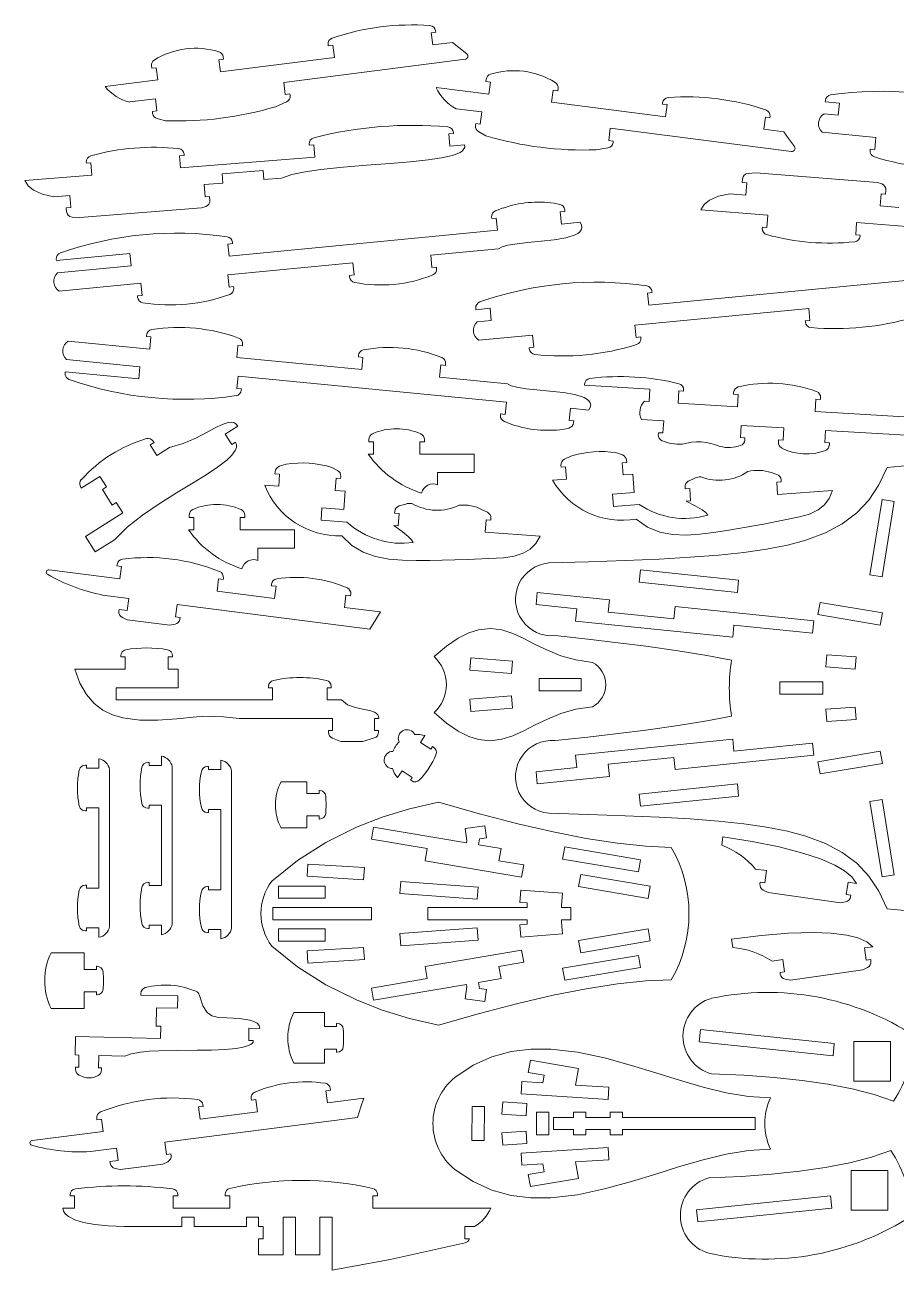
# Model space of a CAD drawing. Header units: millimetres. Extents: x 25 to 477, y 53 to 459.
# Drawn here: x 25.4 to 309.5, y 53.3 to 459.3 of the extents above; entities that cross this region are included whole.
import ezdxf

# ---------------------------------------------------------------- set-up
doc = ezdxf.new("R2010")
doc.units = ezdxf.units.MM

msp = doc.modelspace()

# ---------------------------------------------------------------- linework, layer by layer
at = {"color": 7, "linetype": 'Continuous', "lineweight": 15}
for p, q in [((159.42, 456.95), (157.93, 456.77)), ((157.93, 456.77), (158.44, 452.8)), ((159.37, 457.34), (159.42, 456.95)), ((124.37, 452.49), (124.32, 452.87)), ((125.85, 452.68), (124.37, 452.49)), ((126.36, 448.71), (125.85, 452.68)), ((164.93, 453.62), (158.44, 452.8)), ((90.21, 448.14), (88.73, 447.95)), ((88.73, 447.95), (89.23, 443.99)), ((126.36, 448.71), (89.23, 443.99)), ((90.12, 448.89), (90.21, 448.14)), ((109.86, 440.56), (169, 448.09)), ((66.8, 445.16), (66.7, 445.91)), ((68.28, 445.35), (66.8, 445.16)), ((68.79, 441.38), (68.28, 445.35)), ((68.79, 441.38), (51.61, 439.2)), ((109.86, 440.56), (110.36, 436.6)), ((176.76, 436.67), (159.58, 438.86)), ((175.78, 440.83), (175.87, 441.57)), ((177.27, 440.64), (175.78, 440.83)), ((176.76, 436.67), (177.27, 440.64)), ((199.29, 438.59), (199.2, 437.85)), ((59.61, 434.17), (67.99, 435.23)), ((68.5, 431.27), (67.99, 435.23)), ((110.36, 436.6), (111.85, 436.79)), ((111.85, 436.79), (111.91, 436.29)), ((197.71, 438.04), (197.2, 434.07)), ((199.2, 437.85), (197.71, 438.04)), ((286.48, 434.7), (286.44, 434.26)), ((67.01, 431.08), (68.5, 431.27)), ((67.09, 430.44), (67.01, 431.08)), ((110.73, 434.2), (107.16, 432.64)), ((166.07, 431.98), (174.45, 430.92)), ((173.94, 426.95), (174.45, 430.92)), ((234.33, 429.34), (197.2, 434.07)), ((233.35, 433.5), (233.4, 433.88)), ((234.83, 433.31), (233.35, 433.5)), ((234.33, 429.34), (234.83, 433.31)), ((286.44, 434.26), (291.08, 433.81)), ((291.08, 433.81), (290.69, 429.83)), ((71.24, 428.07), (68.57, 428.75)), ((172.37, 426.5), (172.45, 427.14)), ((172.45, 427.14), (173.94, 426.95)), ((266.91, 429.23), (266.41, 425.26)), ((268.4, 429.04), (266.91, 429.23)), ((268.45, 429.42), (268.4, 429.04)), ((290.69, 429.83), (286.06, 430.28)), ((163.72, 423.78), (165.22, 423.9)), ((164.04, 419.79), (163.72, 423.78)), ((165.22, 423.9), (165.19, 424.22)), ((175.8, 423.17), (173.39, 424.5)), ((216.31, 425.59), (215.81, 421.62)), ((216.31, 425.59), (275.46, 418.06)), ((272.9, 424.43), (266.41, 425.26)), ((285.48, 424.3), (302.98, 422.61)), ((302.98, 422.61), (302.6, 418.63)), ((118.13, 420.4), (118.16, 420.08)), ((118.16, 420.08), (119.65, 420.2)), ((119.65, 420.2), (119.98, 416.21)), ((164.04, 419.79), (168.82, 420.18)), ((215.56, 419.21), (211.71, 418.59)), ((215.81, 421.62), (217.29, 421.43)), ((217.29, 421.43), (217.23, 420.93)), ((301.1, 418.78), (301.06, 418.38)), ((302.6, 418.63), (301.1, 418.78)), ((45.46, 414.55), (45.49, 414.19)), ((45.49, 414.19), (46.98, 414.31)), ((46.98, 414.31), (47.31, 410.32)), ((75.9, 416.65), (77.4, 416.77)), ((76.23, 412.67), (75.9, 416.65)), ((76.23, 412.67), (119.98, 416.21)), ((77.4, 416.77), (77.37, 417.14)), ((25.43, 408.55), (47.31, 410.32)), ((89.72, 410.75), (103.15, 411.84)), ((89.96, 407.76), (89.72, 410.75)), ((103.15, 411.84), (103.39, 408.85)), ((261.28, 410.89), (263.85, 411.1)), ((263.85, 411.1), (303.46, 407.89)), ((89.96, 407.76), (83.85, 407.26)), ((84.18, 403.28), (83.85, 407.26)), ((109.12, 409.31), (103.39, 408.85)), ((259.36, 407.95), (259.45, 409.06)), ((260.86, 407.83), (259.36, 407.95)), ((260.53, 403.84), (260.86, 407.83)), ((303.46, 407.89), (304.84, 407.44)), ((40.08, 403.71), (34.89, 403.29)), ((40.08, 403.71), (40.4, 399.73)), ((85.67, 403.4), (84.18, 403.28)), ((85.77, 402.18), (85.67, 403.4)), ((260.53, 403.84), (255.35, 404.26)), ((304.63, 404.28), (304.31, 400.29)), ((306.13, 404.16), (304.63, 404.28)), ((306.23, 405.38), (306.13, 404.16)), ((40.4, 399.73), (38.9, 399.61)), ((38.9, 399.61), (38.99, 398.5)), ((43.4, 396.46), (83.01, 399.67)), ((83.01, 399.67), (84.39, 400.11)), ((181.35, 399.61), (178.92, 398.7)), ((199.93, 400.78), (197.98, 401.22)), ((200.04, 398.33), (201.54, 398.48)), ((200.43, 394.35), (200.04, 398.33)), ((201.54, 398.48), (201.48, 399.02)), ((245.89, 399.01), (267.76, 397.24)), ((310.42, 399.8), (304.31, 400.29)), ((40.83, 396.67), (43.4, 396.46)), ((177.63, 396.64), (177.68, 396.17)), ((177.68, 396.17), (179.17, 396.32)), ((179.17, 396.32), (179.56, 392.34)), ((200.43, 394.35), (206.48, 394.94)), ((267.44, 393.25), (267.76, 397.24)), ((296.68, 394.89), (296.36, 390.9)), ((296.68, 394.89), (340.44, 391.34)), ((92.04, 383.88), (179.56, 392.34)), ((265.92, 393.01), (265.94, 393.37)), ((265.94, 393.37), (267.44, 393.25)), ((296.36, 390.9), (297.86, 390.78)), ((297.86, 390.78), (297.83, 390.42)), ((93.15, 388.01), (91.66, 387.86)), ((92.04, 383.88), (91.66, 387.86)), ((93.11, 388.45), (93.15, 388.01)), ((179.89, 386.34), (157.78, 384.2)), ((35.7, 382.46), (35.66, 382.9)), ((59.65, 384.77), (35.7, 382.46)), ((59.65, 384.77), (60.04, 380.79)), ((132.37, 381.75), (91.61, 377.81)), ((132.37, 381.75), (132.76, 377.77)), ((158.17, 380.22), (157.78, 384.2)), ((36.09, 378.48), (60.04, 380.79)), ((92, 373.83), (91.61, 377.81)), ((132.76, 377.77), (131.27, 377.62)), ((131.27, 377.62), (131.32, 377.1)), ((159.66, 380.37), (158.17, 380.22)), ((159.71, 379.84), (159.66, 380.37)), ((343.3, 378.94), (228.86, 367.88)), ((63.26, 375.07), (36.66, 372.5)), ((63.26, 375.07), (63.64, 371.09)), ((93.49, 373.97), (92, 373.83)), ((93.53, 373.5), (93.49, 373.97)), ((63.64, 371.09), (62.15, 370.95)), ((62.15, 370.95), (62.2, 370.48)), ((228.48, 371.86), (229.97, 372.01)), ((228.86, 367.88), (228.48, 371.86)), ((229.97, 372.01), (229.93, 372.45)), ((172.48, 366.9), (172.52, 366.46)), ((172.52, 366.46), (177.16, 366.9)), ((177.16, 366.9), (177.54, 362.92)), ((224.39, 361.42), (281.04, 366.89)), ((281.04, 366.89), (281.43, 362.91)), ((177.54, 362.92), (172.91, 362.48)), ((224.77, 357.44), (224.39, 361.42)), ((281.43, 362.91), (279.94, 362.77)), ((279.94, 362.77), (279.97, 362.42)), ((65.05, 357.7), (65.1, 358.18)), ((66.55, 357.56), (65.05, 357.7)), ((66.16, 353.58), (66.55, 357.56)), ((173.49, 356.5), (190.99, 358.19)), ((190.99, 358.19), (191.37, 354.21)), ((226.26, 357.58), (224.77, 357.44)), ((226.3, 357.19), (226.26, 357.58)), ((66.16, 353.58), (39.57, 356.15)), ((94.9, 354.82), (94.51, 350.84)), ((96.39, 354.68), (94.9, 354.82)), ((96.44, 355.15), (96.39, 354.68)), ((191.37, 354.21), (189.88, 354.07)), ((189.88, 354.07), (189.92, 353.67)), ((38.99, 350.18), (62.94, 347.86)), ((135.28, 346.9), (94.51, 350.84)), ((134.17, 351.03), (134.22, 351.56)), ((135.66, 350.88), (134.17, 351.03)), ((135.28, 346.9), (135.66, 350.88)), ((38.61, 346.19), (38.56, 345.76)), ((62.55, 343.88), (38.61, 346.19)), ((62.55, 343.88), (62.94, 347.86)), ((161.07, 348.43), (160.69, 344.45)), ((162.56, 348.28), (161.07, 348.43)), ((162.61, 348.81), (162.56, 348.28)), ((94.95, 344.77), (94.56, 340.79)), ((94.95, 344.77), (182.46, 336.32)), ((182.8, 342.31), (160.69, 344.45)), ((207.95, 341.82), (207.97, 342.18)), ((207.95, 341.82), (229.21, 340.55)), ((96.05, 340.64), (94.56, 340.79)), ((96.01, 340.21), (96.05, 340.64)), ((228.97, 336.55), (229.21, 340.55)), ((238.73, 339.98), (238.49, 335.98)), ((238.73, 339.98), (240.23, 339.89)), ((240.23, 339.89), (240.25, 340.24)), ((256.51, 338.91), (256.54, 339.45)), ((256.51, 338.91), (258.01, 338.82)), ((257.77, 334.83), (258.01, 338.82)), ((283.4, 337.3), (283.16, 333.3)), ((283.4, 337.3), (284.9, 337.21)), ((284.9, 337.21), (284.93, 337.75)), ((182.07, 332.33), (182.46, 336.32)), ((203.33, 334.3), (202.94, 330.32)), ((203.33, 334.3), (209.38, 333.72)), ((227.48, 336.64), (228.97, 336.55)), ((238.49, 335.98), (257.77, 334.83)), ((283.16, 333.3), (314.04, 331.45)), ((180.54, 332.02), (180.58, 332.48)), ((180.58, 332.48), (182.07, 332.33)), ((184.25, 329.04), (181.82, 329.95)), ((202.94, 330.32), (204.44, 330.17)), ((204.44, 330.17), (204.38, 329.63)), ((233.76, 330.26), (226.49, 330.69)), ((233.52, 326.26), (233.76, 330.26)), ((94.85, 328.45), (90.76, 325.88)), ((90.76, 325.88), (92.89, 322.49)), ((202.83, 327.87), (200.89, 327.44)), ((231.99, 325.7), (232.03, 326.35)), ((232.03, 326.35), (233.52, 326.26)), ((258.99, 328.74), (258.76, 324.75)), ((272.92, 327.91), (258.99, 328.74)), ((272.69, 323.91), (272.92, 327.91)), ((286.56, 327.09), (286.32, 323.1)), ((319.16, 325.13), (286.56, 327.09)), ((67.57, 323.13), (66.3, 322.34)), ((66.3, 322.34), (68.42, 318.95)), ((67.29, 323.57), (67.57, 323.13)), ((68.42, 318.95), (72.6, 321.57)), ((92.89, 322.49), (94.16, 323.29)), ((137.58, 323.4), (137.58, 324.15)), ((139.08, 323.4), (137.58, 323.4)), ((139.08, 319.4), (139.08, 323.4)), ((154.23, 323.4), (154.23, 319.4)), ((155.73, 323.4), (154.23, 323.4)), ((155.73, 324.15), (155.73, 323.4)), ((258.76, 324.75), (260.25, 324.66)), ((260.25, 324.66), (260.21, 323.92)), ((271.14, 323.26), (271.19, 324)), ((271.19, 324), (272.69, 323.91)), ((286.32, 323.1), (287.81, 323.01)), ((287.81, 323.01), (287.77, 322.26)), ((139.08, 319.4), (137.37, 319.4)), ((171.94, 319.4), (154.23, 319.4)), ((171.94, 313.4), (171.94, 319.4)), ((201.36, 317.68), (203.44, 318.68)), ((218.37, 319.78), (220.31, 319.09)), ((221.64, 317.35), (221.69, 316.66)), ((106.99, 312.99), (107.04, 313.63)), ((108.49, 312.88), (106.99, 312.99)), ((108.19, 308.89), (108.49, 312.88)), ((108.43, 315.39), (110.64, 316.08)), ((125.56, 314.98), (127.39, 314.02)), ((160.04, 313.4), (171.94, 313.4)), ((160.04, 309.4), (160.04, 313.4)), ((200.29, 315.09), (200.24, 315.73)), ((201.78, 315.2), (200.29, 315.09)), ((202.07, 311.21), (201.78, 315.2)), ((221.69, 316.66), (220.2, 316.55)), ((220.2, 316.55), (220.49, 312.56)), ((220.49, 312.56), (223.73, 312.8)), ((223.73, 312.8), (224.17, 306.82)), ((268.83, 313.33), (270.67, 312.74)), ((43.83, 308.24), (43.53, 308.85)), ((49.88, 312.03), (43.83, 308.24)), ((52.01, 308.65), (49.88, 312.03)), ((50.74, 307.85), (52.01, 308.65)), ((103.64, 309.22), (108.19, 308.89)), ((126.9, 311.53), (126.61, 307.54)), ((128.4, 311.42), (126.9, 311.53)), ((128.45, 312.11), (128.4, 311.42)), ((197.52, 310.88), (202.07, 311.21)), ((240.76, 308.03), (240.71, 308.63)), ((241.89, 310.6), (243.9, 311.5)), ((272.1, 310.33), (270.6, 310.22)), ((270.6, 310.22), (270.89, 306.23)), ((272.05, 310.98), (272.1, 310.33)), ((53.93, 302.77), (50.74, 307.85)), ((126.61, 307.54), (129.85, 307.3)), ((129.85, 307.3), (129.42, 301.32)), ((217.05, 306.3), (224.17, 306.82)), ((217.34, 302.31), (217.05, 306.3)), ((242.25, 308.14), (240.76, 308.03)), ((242.54, 304.15), (242.25, 308.14)), ((270.89, 306.23), (288.85, 307.55)), ((301, 280.04), (304.96, 304.58)), ((304.96, 304.58), (308.91, 303.94)), ((55.2, 303.56), (53.93, 302.77)), ((57.32, 300.18), (55.2, 303.56)), ((122, 297.85), (122.29, 301.84)), ((122.29, 301.84), (129.42, 301.32)), ((146, 300.1), (146.04, 300.7)), ((147.49, 302.48), (149.61, 303.07)), ((174.55, 301.25), (176.28, 300.39)), ((225.78, 302.92), (217.34, 302.31)), ((241.05, 304.04), (242.54, 304.15)), ((304.95, 279.4), (308.91, 303.94)), ((45.18, 292.56), (57.32, 300.18)), ((78.99, 298.71), (78.99, 299.46)), ((80.49, 298.71), (78.99, 298.71)), ((80.49, 294.71), (80.49, 298.71)), ((97.14, 298.71), (95.64, 298.71)), ((95.64, 298.71), (95.64, 294.71)), ((97.14, 299.46), (97.14, 298.71)), ((130.43, 297.23), (122, 297.85)), ((147.49, 299.99), (146, 300.1)), ((147.2, 296), (147.49, 299.99)), ((175.84, 297.91), (175.55, 293.92)), ((177.34, 297.8), (175.84, 297.91)), ((177.39, 298.45), (177.34, 297.8)), ((45.18, 292.56), (48.37, 287.47)), ((80.49, 294.71), (78.78, 294.71)), ((113.35, 294.71), (95.64, 294.71)), ((113.35, 288.71), (113.35, 294.71)), ((145.71, 296.11), (147.2, 296)), ((175.55, 293.92), (193.5, 292.61)), ((54.64, 291.41), (48.37, 287.47)), ((101.45, 288.71), (113.35, 288.71)), ((101.45, 284.71), (101.45, 288.71)), ((56.44, 278.73), (33.31, 281.68)), ((55.46, 282.89), (55.52, 283.37)), ((56.95, 282.7), (55.46, 282.89)), ((56.44, 278.73), (56.95, 282.7)), ((225.79, 277.61), (226.2, 281.59)), ((258.18, 278.28), (226.2, 281.59)), ((88.61, 278.67), (88.11, 274.7)), ((90.1, 278.48), (88.61, 278.67)), ((90.16, 278.95), (90.1, 278.48)), ((105.84, 276.47), (105.9, 276.99)), ((107.32, 276.28), (105.84, 276.47)), ((106.82, 272.32), (107.32, 276.28)), ((257.77, 274.3), (225.79, 277.61)), ((257.77, 274.3), (258.18, 278.28)), ((301, 280.04), (304.95, 279.4)), ((50.79, 273.4), (59.32, 272.32)), ((58.82, 268.35), (59.32, 272.32)), ((106.82, 272.32), (88.11, 274.7)), ((130.14, 273.38), (129.63, 269.41)), ((131.62, 273.19), (130.14, 273.38)), ((131.69, 273.7), (131.62, 273.19)), ((192.13, 270.3), (192.54, 274.28)), ((216.1, 271.85), (192.54, 274.28)), ((56.1, 268.13), (56.17, 268.68)), ((56.17, 268.68), (58.82, 268.35)), ((75.08, 270.31), (74.57, 266.34)), ((75.08, 270.31), (137.9, 262.31)), ((141.45, 267.91), (129.63, 269.41)), ((205.39, 268.93), (192.13, 270.3)), ((204.97, 264.95), (205.39, 268.93)), ((215.69, 267.87), (216.1, 271.85)), ((237.1, 265.65), (237.51, 269.63)), ((282.72, 264.96), (237.51, 269.63)), ((284.07, 267.08), (284.74, 271.02)), ((284.74, 271.02), (305.06, 267.59)), ((58.76, 265.33), (57.21, 266.08)), ((72.7, 263.56), (58.76, 265.33)), ((74.39, 263.89), (72.7, 263.56)), ((74.57, 266.34), (76.06, 266.15)), ((76.06, 266.15), (75.99, 265.6)), ((256.26, 259.65), (204.97, 264.95)), ((237.1, 265.65), (215.69, 267.87)), ((282.31, 260.98), (282.72, 264.96)), ((284.07, 267.08), (304.39, 263.64)), ((304.39, 263.64), (305.06, 267.59)), ((256.26, 259.65), (256.67, 263.63)), ((282.31, 260.98), (256.67, 263.63)), ((56.67, 253.59), (56.67, 253.22)), ((56.67, 253.22), (58.17, 253.22)), ((58.17, 253.22), (58.17, 249.22)), ((72.12, 249.22), (72.12, 253.22)), ((72.12, 253.22), (73.62, 253.22)), ((73.62, 253.22), (73.62, 253.59)), ((170.5, 248.94), (170.82, 252.93)), ((184.41, 251.83), (170.82, 252.93)), ((184.09, 247.84), (184.41, 251.83)), ((286.68, 249.96), (286.97, 253.95)), ((296.48, 253.25), (286.97, 253.95)), ((296.19, 249.26), (296.48, 253.25)), ((58.17, 249.22), (41.67, 249.22)), ((75.45, 249.22), (72.12, 249.22)), ((75.45, 243.22), (75.45, 249.22)), ((184.09, 247.84), (170.5, 248.94)), ((296.19, 249.26), (286.68, 249.96)), ((104.92, 243.64), (104.92, 243.22)), ((125.33, 243.22), (125.33, 243.64)), ((193.12, 246.21), (206.89, 246.21)), ((193.12, 246.21), (193.12, 242.21)), ((206.89, 246.21), (206.89, 242.21)), ((271.65, 245.07), (271.65, 241.07)), ((285.6, 245.07), (271.65, 245.07)), ((285.6, 245.07), (285.6, 241.07)), ((75.45, 243.22), (55.18, 243.22)), ((55.18, 243.22), (55.18, 239.22)), ((104.92, 243.22), (106.22, 243.22)), ((106.22, 243.22), (106.22, 239.22)), ((124.03, 243.22), (125.33, 243.22)), ((124.03, 239.22), (124.03, 243.22)), ((170.5, 239.47), (184.09, 240.57)), ((184.09, 240.57), (184.41, 236.59)), ((193.12, 242.21), (206.89, 242.21)), ((285.6, 241.07), (271.65, 241.07)), ((106.22, 239.22), (55.18, 239.22)), ((128.64, 239.22), (124.03, 239.22)), ((170.5, 239.47), (170.82, 235.49)), ((170.82, 235.49), (184.41, 236.59)), ((286.68, 236.17), (296.19, 236.87)), ((286.68, 236.17), (286.97, 232.18)), ((296.19, 236.87), (296.48, 232.88)), ((95.32, 233.22), (125.73, 233.22)), ((125.73, 233.22), (125.73, 229.22)), ((139.49, 233.22), (140.83, 233.22)), ((139.49, 229.22), (139.49, 233.22)), ((286.97, 232.18), (296.48, 232.88)), ((124.43, 229.22), (124.43, 228.64)), ((125.73, 229.22), (124.43, 229.22)), ((140.79, 229.22), (139.49, 229.22)), ((140.79, 228.75), (140.79, 229.22)), ((155.91, 227.58), (154.46, 225.36)), ((125.7, 226.78), (128.44, 225.72)), ((128.44, 225.72), (135.69, 225.72)), ((135.69, 225.72), (139.38, 226.84)), ((157.81, 223.17), (154.46, 225.36)), ((158.36, 224.01), (157.81, 223.17)), ((158.36, 224.01), (158.71, 223.78)), ((204.97, 221.18), (256.26, 226.48)), ((256.26, 226.48), (256.67, 222.5)), ((256.67, 222.5), (282.31, 225.15)), ((282.31, 225.15), (282.72, 221.17)), ((49.54, 220.05), (49.54, 216.98)), ((69.96, 220.9), (69.96, 217.84)), ((89.36, 219.56), (89.36, 216.5)), ((204.97, 221.18), (205.39, 217.2)), ((237.1, 220.48), (215.69, 218.26)), ((237.1, 220.48), (237.51, 216.5)), ((237.51, 216.5), (282.72, 221.17)), ((304.39, 222.49), (284.07, 219.05)), ((304.39, 222.49), (305.06, 218.54)), ((45.12, 217.98), (45.54, 217.98)), ((45.54, 217.98), (45.54, 216.98)), ((45.54, 216.98), (49.54, 216.98)), ((53.04, 216.52), (53.04, 165.35)), ((65.53, 218.84), (65.96, 218.84)), ((65.96, 218.84), (65.96, 217.84)), ((65.96, 217.84), (69.96, 217.84)), ((73.46, 217.38), (73.46, 166.21)), ((84.93, 217.5), (85.36, 217.5)), ((85.36, 217.5), (85.36, 216.5)), ((85.36, 216.5), (89.36, 216.5)), ((92.86, 216.04), (92.86, 164.87)), ((148.42, 216.1), (146.97, 213.88)), ((148.42, 216.1), (151.77, 213.92)), ((192.13, 215.83), (205.39, 217.2)), ((192.13, 215.83), (192.54, 211.85)), ((215.69, 218.26), (216.1, 214.28)), ((284.07, 219.05), (284.74, 215.11)), ((305.06, 218.54), (284.74, 215.11)), ((117.35, 212.57), (109.01, 212.57)), ((117.35, 208.69), (117.35, 212.57)), ((151.77, 213.92), (151.22, 213.08)), ((151.22, 213.08), (151.57, 212.85)), ((192.54, 211.85), (216.1, 214.28)), ((225.79, 208.52), (257.77, 211.83)), ((257.77, 211.83), (258.18, 207.85)), ((117.35, 208.69), (121.35, 208.69)), ((121.35, 208.69), (121.35, 209.69)), ((121.35, 209.69), (121.54, 209.69)), ((225.79, 208.52), (226.2, 204.55)), ((226.2, 204.55), (258.18, 207.85)), ((45.54, 203.03), (45.12, 203.03)), ((45.54, 204.03), (49.54, 204.03)), ((45.54, 204.03), (45.54, 203.03)), ((49.54, 204.03), (49.54, 177.84)), ((65.96, 203.89), (65.53, 203.89)), ((65.96, 204.89), (69.96, 204.89)), ((65.96, 204.89), (65.96, 203.89)), ((69.96, 204.89), (69.96, 178.69)), ((85.36, 203.55), (89.36, 203.55)), ((85.36, 203.55), (85.36, 202.55)), ((89.36, 203.55), (89.36, 177.35)), ((301, 206.09), (304.95, 206.73)), ((304.96, 181.55), (301, 206.09)), ((308.91, 182.19), (304.95, 206.73)), ((85.36, 202.55), (84.93, 202.55)), ((121.35, 201.38), (117.35, 201.38)), ((117.35, 197.5), (117.35, 201.38)), ((121.35, 200.38), (121.35, 201.38)), ((121.35, 200.38), (121.54, 200.38)), ((109.01, 197.5), (117.35, 197.5)), ((138.43, 193.83), (139.09, 197.77)), ((139.09, 197.77), (169.47, 192.63)), ((169, 197.28), (175.4, 198.22)), ((169.58, 193.32), (169, 197.28)), ((175.98, 194.26), (175.4, 198.22)), ((156.61, 190.75), (138.43, 193.83)), ((169.58, 193.33), (169.47, 192.63)), ((169.58, 193.32), (169.58, 193.33)), ((173.67, 193.92), (173.34, 191.98)), ((173.34, 191.98), (180.71, 190.73)), ((173.67, 193.92), (175.98, 194.26)), ((200.8, 187.34), (201.47, 191.28)), ((201.47, 191.28), (226.23, 187.09)), ((253.05, 194.62), (252.66, 191.88)), ((155.95, 186.81), (156.61, 190.75)), ((155.95, 186.81), (187.42, 181.49)), ((180.04, 186.79), (180.71, 190.73)), ((180.04, 186.79), (188.09, 185.43)), ((200.8, 187.34), (225.57, 183.15)), ((225.57, 183.15), (226.23, 187.09)), ((117.45, 181.73), (117.71, 185.72)), ((117.71, 185.72), (136.13, 184.55)), ((135.88, 180.56), (136.13, 184.55)), ((187.42, 181.49), (188.09, 185.43)), ((263.73, 184.07), (267.27, 183.57)), ((266.71, 179.61), (267.27, 183.57)), ((45.54, 178.84), (45.12, 178.84)), ((45.54, 177.84), (45.54, 178.84)), ((65.96, 179.69), (65.53, 179.69)), ((65.96, 178.69), (65.96, 179.69)), ((65.96, 178.69), (69.96, 178.69)), ((117.45, 181.73), (135.88, 180.56)), ((147.73, 176.07), (148.02, 180.06)), ((173.23, 178.21), (148.02, 180.06)), ((206.02, 178.34), (206.69, 182.28)), ((206.69, 182.28), (229.36, 178.45)), ((265.23, 179.82), (265.15, 179.27)), ((266.71, 179.61), (265.23, 179.82)), ((293.86, 179.78), (293.3, 175.82)), ((293.86, 179.78), (296.63, 179.39)), ((304.96, 181.55), (308.91, 182.19)), ((45.54, 177.84), (49.54, 177.84)), ((85.36, 178.35), (84.93, 178.35)), ((85.36, 177.35), (85.36, 178.35)), ((85.36, 177.35), (89.36, 177.35)), ((108.17, 174.55), (108.17, 178.55)), ((123.32, 178.55), (108.17, 178.55)), ((123.32, 174.55), (123.32, 178.55)), ((172.94, 174.22), (147.73, 176.07)), ((172.94, 174.22), (173.23, 178.21)), ((186.85, 173.2), (187.15, 177.19)), ((200.77, 176.19), (187.15, 177.19)), ((200.47, 172.2), (200.77, 176.19)), ((206.02, 178.34), (228.69, 174.51)), ((228.69, 174.51), (229.36, 178.45)), ((266.23, 177.2), (267.77, 176.43)), ((291.39, 173.07), (267.77, 176.43)), ((294.78, 175.61), (293.3, 175.82)), ((294.78, 175.61), (294.7, 175.06)), ((106.28, 171.55), (138.43, 171.55)), ((106.28, 171.55), (106.28, 167.55)), ((123.32, 174.55), (108.17, 174.55)), ((138.43, 171.55), (138.43, 167.55)), ((156.85, 171.55), (189.26, 171.55)), ((156.85, 171.55), (156.85, 167.55)), ((189.26, 173.02), (186.85, 173.2)), ((189.26, 173.02), (189.26, 171.55)), ((200.47, 172.2), (200.47, 171.55)), ((200.47, 171.55), (203.52, 171.55)), ((203.52, 171.55), (203.52, 167.55)), ((293.08, 173.37), (291.39, 173.07)), ((106.28, 167.55), (138.43, 167.55)), ((156.85, 167.55), (189.26, 167.55)), ((189.26, 166.08), (189.26, 167.55)), ((200.47, 166.9), (200.47, 167.55)), ((200.47, 167.55), (203.52, 167.55)), ((200.47, 166.9), (200.77, 162.91)), ((45.12, 163.89), (45.54, 163.89)), ((45.54, 163.89), (45.54, 164.89)), ((45.54, 164.89), (49.54, 164.89)), ((49.54, 164.89), (49.54, 161.83)), ((65.53, 164.74), (65.96, 164.74)), ((65.96, 164.74), (65.96, 165.74)), ((65.96, 165.74), (69.96, 165.74)), ((69.96, 165.74), (69.96, 162.68)), ((84.93, 163.4), (85.36, 163.4)), ((85.36, 164.4), (89.36, 164.4)), ((85.36, 163.4), (85.36, 164.4)), ((89.36, 164.4), (89.36, 161.34)), ((108.17, 164.55), (123.32, 164.55)), ((108.17, 164.55), (108.17, 160.55)), ((123.32, 164.55), (123.32, 160.55)), ((147.73, 163.04), (172.94, 164.88)), ((147.73, 163.04), (148.02, 159.05)), ((172.94, 164.88), (173.23, 160.89)), ((186.85, 165.9), (189.26, 166.08)), ((186.85, 165.9), (187.15, 161.91)), ((187.15, 161.91), (200.77, 162.91)), ((228.69, 164.6), (206.02, 160.76)), ((228.69, 164.6), (229.36, 160.65)), ((108.17, 160.55), (123.32, 160.55)), ((135.88, 158.55), (117.45, 157.37)), ((135.88, 158.55), (136.13, 154.55)), ((148.02, 159.05), (173.23, 160.89)), ((206.02, 160.76), (206.69, 156.82)), ((229.36, 160.65), (206.69, 156.82)), ((255.88, 161.2), (256.27, 158.47)), ((299.21, 158.35), (301.98, 158.74)), ((299.21, 158.35), (299.77, 154.39)), ((44.76, 156.79), (33.96, 156.79)), ((44.76, 151.38), (44.76, 156.79)), ((117.45, 157.37), (117.71, 153.38)), ((136.13, 154.55), (117.71, 153.38)), ((187.42, 157.62), (155.95, 152.3)), ((187.42, 157.62), (188.09, 153.67)), ((225.57, 155.95), (200.8, 151.77)), ((225.57, 155.95), (226.23, 152.01)), ((269.08, 154.06), (272.62, 154.56)), ((273.19, 150.6), (272.62, 154.56)), ((301.26, 154.6), (299.77, 154.39)), ((301.26, 154.6), (301.34, 154.05)), ((44.76, 151.38), (48.76, 151.38)), ((48.76, 152.38), (48.96, 152.38)), ((48.76, 151.38), (48.76, 152.38)), ((155.95, 152.3), (156.61, 148.35)), ((188.09, 153.67), (180.04, 152.31)), ((180.04, 152.31), (180.71, 148.37)), ((200.8, 151.77), (201.47, 147.82)), ((226.23, 152.01), (201.47, 147.82)), ((273.19, 150.6), (271.7, 150.39)), ((271.7, 150.39), (271.78, 149.84)), ((298.71, 151.21), (275.09, 147.85)), ((300.25, 151.98), (298.71, 151.21)), ((156.61, 148.35), (138.43, 145.28)), ((169.47, 146.47), (139.09, 141.33)), ((169.58, 145.78), (169.47, 146.47)), ((180.71, 148.37), (173.34, 147.12)), ((173.67, 145.18), (173.34, 147.12)), ((273.4, 148.15), (275.09, 147.85)), ((48.76, 144.07), (44.76, 144.07)), ((44.76, 138.66), (44.76, 144.07)), ((48.76, 143.07), (48.76, 144.07)), ((48.76, 143.07), (48.96, 143.07)), ((63.19, 143), (63.2, 143.54)), ((63.19, 143), (75.31, 142.73)), ((75.31, 142.73), (75.22, 138.73)), ((82.44, 142.57), (82.32, 142.97)), ((138.43, 145.28), (139.09, 141.33)), ((169.58, 145.78), (169, 141.82)), ((169.58, 145.78), (169.58, 145.78)), ((175.98, 144.85), (173.67, 145.18)), ((175.98, 144.85), (175.4, 140.89)), ((33.96, 138.66), (44.76, 138.66)), ((68.22, 132.89), (68.36, 138.88)), ((68.36, 138.88), (75.22, 138.73)), ((175.4, 140.89), (169, 141.82)), ((123.09, 137.35), (113.1, 137.35)), ((123.09, 132.71), (123.09, 137.35)), ((69.72, 132.85), (68.22, 132.89)), ((69.63, 128.85), (69.72, 132.85)), ((98.51, 132.2), (98.42, 128.2)), ((102.03, 132.12), (98.51, 132.2)), ((123.09, 132.71), (127.09, 132.71)), ((127.09, 133.71), (127.28, 133.71)), ((127.09, 132.71), (127.09, 133.71)), ((245.29, 127.75), (245.7, 131.73)), ((245.7, 131.73), (289.38, 127.21)), ((41.95, 129.48), (41.81, 123.48)), ((69.63, 128.85), (41.95, 129.48)), ((99.92, 128.17), (98.42, 128.2)), ((245.29, 127.75), (288.97, 123.23)), ((288.97, 123.23), (289.38, 127.21)), ((295.71, 127.85), (307.71, 127.85)), ((295.71, 114.9), (295.71, 127.85)), ((307.71, 114.9), (307.71, 127.85)), ((41.81, 123.48), (43.06, 123.45)), ((42.97, 119.45), (43.06, 123.45)), ((49.52, 123.31), (49.43, 119.31)), ((49.52, 123.31), (57.99, 123.12)), ((127.09, 125.39), (123.09, 125.39)), ((123.09, 120.75), (123.09, 125.39)), ((127.09, 124.39), (127.09, 125.39)), ((127.09, 124.39), (127.28, 124.39)), ((41.95, 118.78), (41.97, 119.48)), ((41.97, 119.48), (42.97, 119.45)), ((49.43, 119.31), (50.43, 119.29)), ((50.43, 119.29), (50.41, 118.5)), ((113.1, 120.75), (123.09, 120.75)), ((189.6, 117.78), (190.27, 121.72)), ((189.6, 117.78), (194.77, 116.9)), ((190.27, 121.72), (205.92, 119.07)), ((205.01, 113.65), (205.92, 119.07)), ((44.17, 116.43), (43.1, 116.93)), ((49.29, 116.75), (48.16, 116.2)), ((187.25, 110.78), (187.5, 114.77)), ((187.5, 114.77), (194.34, 114.33)), ((194.34, 114.33), (194.77, 116.9)), ((295.71, 114.9), (307.71, 114.9)), ((125.09, 112), (123.6, 111.81)), ((123.6, 111.81), (124.11, 107.84)), ((125.03, 112.51), (125.09, 112)), ((187.25, 110.78), (215.62, 108.97)), ((205.01, 113.65), (215.87, 112.96)), ((215.62, 108.97), (215.87, 112.96)), ((83.57, 106.71), (82.08, 106.52)), ((82.08, 106.52), (82.59, 102.55)), ((83.51, 107.19), (83.57, 106.71)), ((99.3, 108.72), (99.24, 109.23)), ((100.79, 108.9), (99.3, 108.72)), ((101.29, 104.94), (100.79, 108.9)), ((135.93, 109.35), (124.11, 107.84)), ((171.21, 95.63), (171.32, 106.68)), ((171.32, 106.68), (175.32, 106.64)), ((175.21, 95.59), (175.32, 106.64)), ((181, 104.16), (181.26, 108.15)), ((181.26, 108.15), (189.15, 107.65)), ((188.9, 103.66), (189.15, 107.65)), ((48.92, 102.3), (48.86, 102.78)), ((50.41, 102.49), (48.92, 102.3)), ((50.92, 98.52), (50.41, 102.49)), ((71.07, 95.04), (133.9, 103.04)), ((101.29, 104.94), (82.59, 102.55)), ((181, 104.16), (188.9, 103.66)), ((196.31, 104.79), (192.31, 104.79)), ((192.31, 97.48), (192.31, 104.79)), ((196.31, 97.48), (196.31, 104.79)), ((197.81, 103.13), (204.31, 103.13)), ((197.81, 103.13), (197.81, 99.13)), ((208.31, 104.79), (204.31, 104.79)), ((204.31, 103.13), (204.31, 104.79)), ((208.31, 103.13), (208.31, 104.79)), ((208.31, 103.13), (216.31, 103.13)), ((220.31, 104.79), (216.31, 104.79)), ((216.31, 103.13), (216.31, 104.79)), ((220.31, 103.13), (220.31, 104.79)), ((220.31, 103.13), (263.59, 103.13)), ((263.59, 103.13), (263.59, 99.13)), ((50.92, 98.52), (27.78, 95.58)), ((188.9, 98.61), (181, 98.11)), ((181, 98.11), (181.26, 94.11)), ((188.9, 98.61), (189.15, 94.62)), ((196.31, 97.48), (192.31, 97.48)), ((197.81, 99.13), (204.31, 99.13)), ((204.31, 97.48), (204.31, 99.13)), ((208.31, 97.48), (204.31, 97.48)), ((208.31, 97.48), (208.31, 99.13)), ((208.31, 99.13), (216.31, 99.13)), ((216.31, 97.48), (216.31, 99.13)), ((220.31, 97.48), (216.31, 97.48)), ((220.31, 97.48), (220.31, 99.13)), ((220.31, 99.13), (263.59, 99.13)), ((71.07, 95.04), (71.57, 91.07)), ((171.21, 95.63), (175.21, 95.59)), ((189.15, 94.62), (181.26, 94.11)), ((46.78, 91.95), (55.32, 93.03)), ((55.82, 89.07), (55.32, 93.03)), ((71.57, 91.07), (73.06, 91.26)), ((73.06, 91.26), (73.13, 90.71)), ((215.62, 93.3), (187.25, 91.49)), ((187.25, 91.49), (187.5, 87.5)), ((215.62, 93.3), (215.87, 89.31)), ((53.17, 88.73), (55.82, 89.07)), ((53.24, 88.18), (53.17, 88.73)), ((56.53, 86.13), (54.84, 86.47)), ((70.46, 87.91), (56.53, 86.13)), ((72.02, 88.65), (70.46, 87.91)), ((194.34, 87.93), (187.5, 87.5)), ((194.77, 85.37), (189.6, 84.49)), ((194.34, 87.93), (194.77, 85.37)), ((215.87, 89.31), (205.01, 88.61)), ((205.01, 88.61), (205.92, 83.19)), ((294.87, 85.84), (294.87, 72.89)), ((294.87, 85.84), (306.87, 85.84)), ((306.87, 85.84), (306.87, 72.89)), ((189.6, 84.49), (190.27, 80.55)), ((205.92, 83.19), (190.27, 80.55)), ((40.16, 77.56), (40.16, 77.81)), ((41.66, 77.56), (40.16, 77.56)), ((41.66, 73.56), (41.66, 77.56)), ((75.32, 77.56), (73.82, 77.56)), ((73.82, 77.56), (73.82, 73.56)), ((75.32, 77.81), (75.32, 77.56)), ((90.73, 77.56), (90.73, 77.98)), ((92.23, 77.56), (90.73, 77.56)), ((92.23, 73.56), (92.23, 77.56)), ((138.91, 77.56), (138.91, 73.56)), ((140.41, 77.56), (138.91, 77.56)), ((140.41, 77.98), (140.41, 77.56)), ((244.44, 72.99), (288.13, 77.51)), ((288.13, 77.51), (288.54, 73.53)), ((37.8, 73.56), (41.66, 73.56)), ((73.82, 73.56), (92.23, 73.56)), ((138.91, 73.56), (177.39, 73.56)), ((244.85, 69.02), (288.54, 73.53)), ((80.59, 70.55), (76.59, 70.55)), ((76.59, 70.55), (76.59, 67.56)), ((80.59, 67.56), (80.59, 70.55)), ((101.66, 70.56), (97.66, 70.56)), ((97.66, 70.56), (97.66, 67.56)), ((101.66, 67.56), (101.66, 70.56)), ((113.66, 70.56), (109.66, 70.56)), ((109.66, 70.56), (109.66, 58.28)), ((113.66, 58.28), (113.66, 70.56)), ((125.66, 70.56), (121.66, 70.56)), ((121.66, 70.56), (121.66, 58.28)), ((125.66, 53.33), (125.66, 70.56)), ((244.44, 72.99), (244.85, 69.02)), ((294.87, 72.89), (306.87, 72.89)), ((76.59, 67.56), (63.85, 67.56)), ((97.66, 67.56), (80.59, 67.56)), ((103.16, 67.56), (101.66, 67.56)), ((103.16, 63.56), (103.16, 67.56)), ((172.08, 67.56), (168.94, 67.56)), ((168.94, 67.56), (168.94, 63.56)), ((101.66, 58.28), (101.66, 63.56)), ((101.66, 63.56), (103.16, 63.56)), ((168.94, 63.56), (170.44, 63.56)), ((109.66, 58.28), (101.66, 58.28)), ((121.66, 58.28), (113.66, 58.28))]:
    msp.add_line(p, q, dxfattribs=at)
at = {"color": 7, "linetype": 'Continuous', "lineweight": 15, "flags": 128}
for points in [[(169.51, 449.86), (166.95, 451.97), (164.93, 453.62)], [(276.39, 419.64), (274.44, 422.32), (272.9, 424.43)], [(168.82, 420.18), (168.85, 419.49), (168.61, 418.86), (168.1, 418.28), (167.35, 417.75), (164.83, 416.74), (161.31, 415.92), (156.99, 415.26), (151.08, 414.63), (144.58, 414.1), (136.87, 413.54), (129.19, 412.92), (121.96, 412.17), (116.87, 411.42), (112.52, 410.49), (109.12, 409.31)], [(34.89, 403.29), (31.14, 404.13), (28.22, 405.43), (26.53, 406.82), (25.43, 408.55)], [(255.35, 404.26), (251.6, 403.43), (248.67, 402.12), (246.99, 400.74), (245.89, 399.01)], [(206.48, 394.94), (206.91, 394.03), (207.03, 393.23), (206.87, 392.52), (206.44, 391.88), (205.77, 391.33), (204.89, 390.85), (201.87, 389.9), (198.04, 389.24), (193.77, 388.76), (189.45, 388.36), (185.92, 387.98), (182.91, 387.49), (181.09, 386.99), (179.89, 386.34)], [(209.38, 333.72), (209.82, 334.62), (209.94, 335.42), (209.77, 336.14), (209.34, 336.77), (208.67, 337.32), (207.79, 337.8), (204.77, 338.75), (200.94, 339.41), (196.67, 339.89), (192.35, 340.29), (188.82, 340.68), (185.81, 341.16), (184, 341.66), (182.8, 342.31)], [(72.6, 321.57), (77.07, 322.79), (81.17, 324.56), (84.86, 326.51), (87.45, 327.93), (89.74, 329.05), (91.7, 329.7), (92.67, 329.79), (93.52, 329.63), (94.25, 329.19), (94.85, 328.45)], [(94.16, 323.29), (94.44, 322.41), (94.39, 321.48), (94.02, 320.51), (92.93, 318.99), (91.26, 317.37), (88.27, 315.07), (84.58, 312.62), (80.36, 310.01), (74.89, 306.69), (69.26, 303.16), (63.79, 299.44), (58.81, 295.52), (54.64, 291.41)], [(196.27, 283.88), (209.25, 284.28), (221.23, 284.69), (232.25, 285.15), (242.36, 285.72), (251.59, 286.42), (259.84, 287.29), (267.33, 288.38), (274.08, 289.71), (280.14, 291.35), (286.5, 293.73), (292, 296.65), (296.71, 300.17), (300.67, 304.37), (303.96, 309.31), (306.65, 315.05)], [(306.65, 315.05), (315.79, 315.85), (324.14, 316.1), (331.69, 315.81), (339.57, 314.77), (346.34, 312.97)], [(288.85, 307.55), (287.74, 304.94), (286.17, 302.85), (284.18, 301.23), (281.34, 299.82), (278.04, 298.87)], [(241.05, 304.04), (244.05, 302.52), (246.27, 301.19), (247.46, 300.28), (248.17, 299.49)], [(224.8, 298.21), (228.48, 295.56), (232.46, 293.93), (236.67, 293.13), (241.04, 292.98), (245.5, 293.27), (249.97, 293.81), (254.39, 294.45), (266.33, 296.5), (278.04, 298.87)], [(128.78, 292.71), (132.04, 289.55), (135.74, 287.36), (139.79, 285.96), (144.09, 285.16), (148.54, 284.8), (153.04, 284.69), (157.51, 284.67), (169.62, 284.96), (181.55, 285.6)], [(145.71, 296.11), (148.45, 294.16), (150.45, 292.52), (151.5, 291.45), (152.08, 290.56)], [(193.5, 292.61), (192.03, 290.19), (190.17, 288.35), (187.96, 287.04), (184.95, 286.06), (181.55, 285.6)], [(137.9, 262.31), (139.89, 265.44), (141.45, 267.91)], [(158.85, 253.33), (162.97, 256.8), (166.72, 259.36), (170.16, 261.11), (173.34, 262.13), (177.27, 262.53), (180.96, 262.03), (184.54, 260.85), (188.13, 259.22), (191.85, 257.34), (195.83, 255.41), (200.19, 253.65), (205.05, 252.25), (210.53, 251.43)], [(255.88, 252.21), (247.8, 253.73), (238.5, 255.23), (227.98, 256.72), (218.86, 257.88), (208.98, 259.03), (198.35, 260.18)], [(41.67, 249.22), (43.37, 244.66), (45.49, 240.98), (47.98, 238.1), (50.81, 235.92), (53.95, 234.36), (57.35, 233.34), (62.88, 232.62), (68.8, 232.65), (75, 233.11), (81.35, 233.74), (83.5, 233.94)], [(140.83, 233.22), (140.76, 233.87), (140.5, 234.41), (140.06, 234.85), (139.47, 235.2), (137.93, 235.73), (136.04, 236.14), (133.3, 236.71), (130.69, 237.63), (128.64, 239.22)], [(158.85, 235.09), (162.97, 231.61), (166.72, 229.05), (170.16, 227.31), (173.34, 226.29), (177.27, 225.89), (180.96, 226.39), (184.54, 227.57), (188.13, 229.2), (191.85, 231.08), (195.83, 233), (200.19, 234.77), (205.05, 236.16), (210.53, 236.99)], [(83.5, 233.94), (90.19, 233.7), (95.32, 233.22)], [(255.88, 233.92), (247.8, 232.4), (238.5, 230.9), (227.98, 229.41), (218.86, 228.25), (208.98, 227.1), (198.35, 225.95)], [(105.98, 180.17), (114.38, 186.91), (123.57, 192.76), (133.56, 197.72), (141.97, 200.99), (150.87, 203.72), (160.26, 205.89)], [(160.26, 205.89), (173.65, 202.09), (186.14, 198.85), (197.73, 196.18), (208.43, 194.08), (218.68, 192.48), (227.95, 191.51), (236.24, 191.15)], [(196.27, 202.25), (209.25, 201.86), (221.23, 201.45), (232.25, 200.98), (242.36, 200.41), (251.59, 199.71), (259.84, 198.84), (267.33, 197.75), (274.08, 196.42), (280.14, 194.78), (286.5, 192.4), (292, 189.48), (296.71, 185.96), (300.67, 181.76), (303.96, 176.82), (306.65, 171.08)], [(296.63, 179.39), (295.14, 181.51), (292.76, 183.5), (289.56, 185.37), (284.84, 187.42), (279.18, 189.3), (271.39, 191.32), (262.61, 193.09), (253.05, 194.62)], [(306.65, 171.08), (315.79, 170.28), (324.14, 170.03), (331.69, 170.32), (339.57, 171.36), (346.34, 173.16)], [(301.98, 158.74), (299.95, 160.36), (297.11, 161.61), (293.52, 162.52), (288.41, 163.16), (282.46, 163.39), (274.41, 163.15), (265.49, 162.4), (255.88, 161.2)], [(105.98, 158.93), (114.38, 152.19), (123.57, 146.35), (133.56, 141.39), (141.97, 138.11), (150.87, 135.39), (160.26, 133.21)], [(160.26, 133.21), (173.65, 137.01), (186.14, 140.25), (197.73, 142.92), (208.43, 145.02), (218.68, 146.62), (227.95, 147.6), (236.24, 147.95)], [(82.44, 142.57), (83.45, 139.5), (84.92, 137.34), (86.4, 136.28), (88.16, 135.78)], [(88.16, 135.78), (91.24, 135.62), (95.38, 135.34), (98.79, 134.82), (100.12, 134.39), (101.13, 133.82), (101.78, 133.07), (102.03, 132.12)], [(57.99, 123.12), (60.13, 123.89), (63.12, 124.42), (65.94, 124.68), (69.08, 124.85), (75.21, 124.97), (81.58, 125.02), (86.27, 125.08), (90.6, 125.24), (94.34, 125.57), (96.64, 125.96), (98.39, 126.51), (99.04, 126.84), (99.52, 127.23), (99.82, 127.67), (99.92, 128.17)], [(165.69, 116.16), (171.6, 120.11), (177.71, 122.88), (183.99, 124.58), (190.41, 125.37), (196.96, 125.35), (205.66, 124.35), (214.46, 122.48), (223.29, 120.05), (231.15, 117.64), (238.94, 115.21), (246.62, 112.98), (254.14, 111.15), (261.46, 109.92), (268.54, 109.5)], [(249.3, 117.32), (259.92, 116.86), (269.79, 116.16), (278.91, 115.19), (287.28, 113.97), (295.25, 112.41), (302.39, 110.57), (308.71, 108.45)], [(133.9, 103.04), (135.03, 106.57), (135.93, 109.35)], [(165.69, 86.11), (171.6, 82.16), (177.71, 79.39), (183.99, 77.68), (190.41, 76.9), (196.96, 76.92), (205.66, 77.92), (214.46, 79.79), (223.29, 82.22), (231.15, 84.63), (238.94, 87.05), (246.62, 89.29), (254.14, 91.12), (261.46, 92.35), (268.54, 92.77)], [(248.46, 83.42), (259.08, 83.88), (268.95, 84.59), (278.07, 85.55), (286.44, 86.77), (294.4, 88.33), (301.55, 90.17), (307.87, 92.29)], [(63.85, 67.56), (57.85, 67.55), (52.62, 67.75), (48.19, 68.17), (44.54, 68.81), (41.67, 69.67), (39.6, 70.75), (38.65, 71.59), (38.05, 72.53), (37.8, 73.56)], [(169.01, 62.21), (144.58, 56.75), (125.66, 53.33)]]:
    msp.add_lwpolyline(points, dxfattribs=at)
at = {"color": 7, "linetype": 'Continuous', "lineweight": 15}
for centre, radius, start, end in [((151.51, 379.18), 80.12, 85.6863, 108.8253), ((157.39, 457.08), 2, 7.2558, 85.6863), ((126.3, 453.13), 2, 108.8254, 187.2559), ((81.13, 426.03), 25.66, 72.7799, 121.7317), ((68.69, 446.16), 2, 121.7314, 187.2554), ((88.14, 448.63), 2, 7.2558, 72.7799), ((168.87, 449.09), 1, 277.2561, 50.5416), ((177.86, 441.32), 2, 107.2201, 172.7441), ((184.86, 418.72), 25.66, 58.2683, 107.2201), ((62.79, 448.11), 14.31, 218.5675, 257.16), ((172.64, 444.69), 14.3, 204.0554, 242.6489), ((197.31, 438.84), 2, 352.7442, 58.2683), ((109.93, 436.03), 2, 293.5988, 7.2558), ((235.38, 433.63), 2, 94.3137, 172.7442), ((241.26, 355.73), 80.12, 71.1747, 94.3137), ((288.48, 434.51), 2, 98.236, 174.4819), ((304.66, 322.71), 114.96, 70.728, 98.236), ((69.07, 430.69), 2, 187.2558, 255.5793), ((75.43, 538.47), 110.48, 267.8247, 286.6869), ((266.46, 429.67), 2, 352.7442, 71.1747), ((151.87, 296.43), 130.13, 84.9296, 104.345), ((174.35, 426.25), 2, 172.7443, 241.0674), ((287.96, 427.08), 3.72, 120.7235, 228.2405), ((120.13, 420.56), 2, 104.345, 184.6371), ((163.2, 424.06), 2, 4.6373, 84.9296), ((207.52, 528.99), 110.48, 253.3131, 272.1753), ((67.37, 342.42), 76.98, 83.8701, 105.4044), ((75.38, 416.97), 2, 4.6373, 83.8701), ((215.25, 421.18), 2, 279.087, 352.744), ((275.58, 419.05), 1, 262.7439, 36.0306), ((303.06, 418.19), 2, 174.482, 252.4471), ((47.45, 414.71), 2, 105.4041, 184.6371), ((326.6, 492.62), 80.07, 252.4471, 276.517), ((261.45, 408.9), 2, 94.6431, 175.3626), ((304.23, 405.54), 2, 355.3626, 72.2265), ((83.78, 402.02), 2, 287.7737, 4.6372), ((40.99, 398.66), 2, 184.6372, 265.3571), ((179.62, 396.83), 2, 110.5108, 185.518), ((193.15, 364.35), 37.18, 82.5284, 108.5076), ((199.49, 398.83), 2, 5.5182, 77.4636), ((74.94, 276.45), 114.96, 81.764, 109.272), ((91.12, 388.25), 2, 5.518, 81.764), ((267.91, 392.85), 2, 175.3627, 254.5956), ((287.83, 465.14), 76.98, 254.5956, 276.1299), ((295.83, 390.58), 2, 276.1298, 355.3629), ((37.65, 383.09), 2, 109.2722, 185.5182), ((38.56, 375.7), 3.72, 131.7594, 239.2765), ((141.52, 419.84), 45.33, 259.0783, 291.9576), ((157.72, 379.65), 2, 291.9575, 5.5178), ((91.54, 373.31), 2, 290.0171, 5.5178), ((133.31, 377.29), 2, 185.518, 259.0783), ((211.76, 260.45), 114.96, 81.764, 109.272), ((227.94, 372.25), 2, 5.518, 81.764), ((64.19, 370.67), 2, 185.518, 261.0186), ((72.76, 424.88), 56.89, 261.0186, 290.0173), ((174.47, 367.09), 2, 109.2719, 185.5179), ((175.39, 359.7), 3.72, 131.7596, 239.2763), ((281.96, 362.62), 2, 185.518, 265.2208), ((289.56, 453.49), 93.19, 265.2208, 285.8151), ((67.09, 357.98), 2, 98.9815, 174.482), ((75.66, 303.77), 56.89, 69.9827, 98.9814), ((41.47, 352.95), 3.72, 120.7234, 228.2407), ((94.45, 355.34), 2, 354.482, 69.9827), ((136.21, 351.36), 2, 100.9215, 174.482), ((144.42, 308.82), 45.33, 68.0424, 100.9217), ((191.91, 353.86), 2, 185.518, 263.483), ((200.77, 431.43), 80.07, 263.483, 287.5529), ((224.31, 356.99), 2, 287.5529, 5.5179), ((160.62, 349.01), 2, 354.482, 68.0424), ((40.55, 345.56), 2, 174.482, 250.728), ((77.84, 452.2), 114.96, 250.728, 278.236), ((209.96, 342.06), 2, 97.0714, 176.5666), ((219.53, 264.93), 79.72, 76.0616, 97.0714), ((238.25, 340.36), 2, 356.5665, 76.0616), ((258.54, 339.33), 2, 103.3769, 176.5664), ((268.31, 298.23), 44.25, 69.7561, 103.3769), ((94.02, 340.4), 2, 278.2362, 354.4821), ((282.93, 337.87), 2, 356.5665, 69.7561), ((231.18, 332.97), 5.21, 135.2193, 205.9134), ((182.53, 331.82), 2, 174.482, 249.4894), ((196.05, 364.3), 37.18, 251.4924, 277.4716), ((202.39, 329.82), 2, 282.5363, 354.482), ((139.58, 324.15), 2, 114.1623, 180.0001), ((146.65, 308.38), 19.28, 65.8377, 114.1623), ((153.73, 324.15), 2, 0, 65.8377), ((233.98, 325.58), 2, 176.5665, 247.3221), ((78.03, 280.3), 45.99, 106.4066, 138.0174), ((65.6, 322.5), 2, 32.1096, 106.4066), ((238.96, 337.48), 14.9, 247.3221, 273.0196), ((244.93, 305.3), 18.06, 66.4458, 106.6872), ((254.99, 333.65), 12.13, 256.4148, 288.5319), ((258.21, 324.04), 2, 288.5318, 356.5666), ((273.14, 323.14), 2, 176.5665, 242.8405), ((280.32, 337.13), 17.73, 242.8405, 290.2926), ((285.77, 322.38), 2, 290.2925, 356.5665), ((164.69, 338.51), 33.33, 214.9796, 252.7695), ((202.23, 315.88), 2, 115.7738, 184.1923), ((213.18, 288.24), 31.96, 80.6541, 107.7306), ((219.65, 317.21), 2, 4.1923, 70.589), ((109.03, 313.48), 2, 107.3892, 175.8076), ((115.83, 284.54), 31.96, 72.2693, 99.3458), ((126.45, 312.25), 2, 355.8075, 62.2041), ((251.93, 327.44), 16.6, 248.7077, 304.0123), ((264.45, 300.93), 13.15, 70.5393, 104.2648), ((270.05, 310.84), 2, 4.1922, 72.1279), ((45.32, 309.73), 2, 138.0176, 206.0552), ((127.91, 318.78), 26.08, 201.4928, 271.9197), ((158.64, 305.72), 3.94, 69.0936, 166.0155), ((220.14, 323.87), 26.08, 209.8775, 280.3045), ((242.71, 308.78), 2, 114.1355, 184.1924), ((245.69, 308.33), 3.65, 86.8057, 119.495), ((80.99, 299.46), 2, 114.1627, 180.0001), ((88.06, 283.69), 19.28, 65.8377, 114.1623), ((95.14, 299.46), 2, 0, 65.8377), ((148.04, 300.55), 2, 105.7506, 175.8075), ((150.93, 299.67), 3.65, 78.421, 111.1103), ((159.88, 317.67), 16.6, 240.323, 295.6275), ((168.41, 289.62), 13.15, 62.1545, 95.88), ((240.62, 324.96), 26.56, 236.0319, 286.5088), ((148.33, 316.86), 26.56, 227.6472, 278.1241), ((175.39, 298.6), 2, 355.8076, 63.7433), ((106.1, 313.82), 33.33, 214.9797, 252.7694), ((57.5, 283.11), 2, 97.6105, 172.7442), ((65.48, 223.38), 62.26, 67.8779, 97.6105), ((100.05, 281.03), 3.94, 69.0937, 166.0155), ((33.21, 280.88), 0.8, 82.7442, 239.5195), ((62.42, 331.44), 59.19, 239.9709, 258.6674), ((88.18, 279.21), 2, 352.7442, 67.8779), ((197.31, 272.03), 11.89, 94.99, 275.0301), ((107.88, 276.74), 2, 98.615, 172.7442), ((113.91, 236.97), 42.22, 66.8735, 98.6148), ((129.71, 273.96), 2, 352.7442, 66.8735), ((58.08, 267.88), 2, 172.7442, 244.3094), ((74, 265.85), 2, 281.1794, 352.7442), ((65.15, 218.37), 37.81, 79.5802, 100.4198), ((58.67, 253.59), 2, 100.4201, 180.0001), ((71.62, 253.59), 2, 0, 79.5802), ((150.52, 244.21), 12.36, 312.4156, 47.5844), ((312.63, 243.07), 57.48, 170.843, 189.1569), ((206.74, 244.21), 8.15, 297.6686, 62.3314), ((106.92, 243.64), 2, 102.19, 180), ((115.12, 205.66), 40.86, 77.8098, 102.1902), ((123.33, 243.64), 2, 0, 77.8098), ((126.43, 228.64), 2, 179.9999, 248.8037), ((138.79, 228.75), 2, 286.9458, 0), ((150.02, 226.71), 2.81, 25.1346, 205.1346), ((153.43, 219.43), 8.52, 73.0679, 95.8422), ((153.43, 219.43), 8.52, 134.4269, 159.2578), ((157.61, 222.1), 2, 338.2221, 56.8423), ((197.31, 214.1), 11.89, 84.9705, 265.0094), ((48.81, 215.82), 4.29, 9.4059, 80.1749), ((69.23, 216.68), 4.29, 9.405, 80.1753), ((88.62, 215.34), 4.29, 9.4058, 80.1748), ((145.39, 219.63), 2.81, 88.5502, 268.5502), ((136.31, 230.61), 24.94, 315.4626, 338.2222), ((71.13, 210.51), 28.58, 168.115, 191.885), ((45.12, 215.98), 2, 90, 168.115), ((91.55, 211.37), 28.58, 168.115, 191.885), ((65.53, 216.84), 2, 90, 168.115), ((110.94, 210.02), 28.58, 168.115, 191.885), ((84.93, 215.5), 2, 90, 168.115), ((153.43, 219.43), 8.52, 197.8426, 220.617), ((123, 205.04), 15.89, 151.6845, 208.3155), ((152.66, 214.52), 2, 236.8424, 315.4626), ((121.54, 207.69), 2, 4.3173, 90.0002), ((86.35, 205.04), 37.29, 355.6828, 4.3172), ((45.12, 205.03), 2, 191.885, 270.0002), ((65.53, 205.89), 2, 191.885, 269.9998), ((84.93, 204.55), 2, 191.885, 269.9998), ((121.54, 202.38), 2, 270, 355.6828), ((198.66, 169.55), 43.34, 330.1013, 29.8987), ((242.98, 166.4), 27.26, 40.4238, 69.2003), ((45.12, 176.84), 2, 90, 168.115), ((65.53, 177.69), 2, 90, 168.115), ((120.04, 169.55), 17.62, 142.9373, 217.0627), ((267.13, 178.99), 2, 171.8964, 243.4614), ((71.13, 171.36), 28.58, 168.115, 191.885), ((91.55, 172.22), 28.58, 168.115, 191.885), ((110.94, 170.88), 28.58, 168.115, 191.885), ((84.93, 176.35), 2, 90, 168.115), ((292.72, 175.34), 2, 280.3313, 351.8965), ((45.12, 165.89), 2, 191.8851, 270.0002), ((48.81, 166.05), 4.29, 279.8251, 350.5942), ((65.53, 166.74), 2, 191.885, 269.9998), ((69.23, 166.91), 4.29, 279.8248, 350.595), ((84.93, 165.4), 2, 191.8849, 269.9998), ((88.62, 165.57), 4.29, 279.8251, 350.5943), ((254.09, 131.3), 27.26, 56.6304, 85.4068), ((52.67, 147.73), 20.79, 154.1399, 205.8601), ((48.96, 150.38), 2, 4.3173, 90.0002), ((13.77, 147.73), 37.29, 355.6828, 4.3172), ((299.36, 153.77), 2, 296.5378, 8.1029), ((71.17, 120.58), 25.68, 67.0605, 104.6097), ((273.76, 150.12), 2, 188.1029, 259.668), ((48.96, 145.07), 2, 270, 355.6828), ((65.2, 143.49), 2, 104.6098, 178.7027), ((80.4, 142.39), 2, 16.9082, 67.0605), ((267.59, 55.48), 88.37, 57.0449, 101.9401), ((252.84, 129.62), 12.81, 106.0527, 253.9473), ((130.23, 129.05), 19.04, 154.1488, 205.8512), ((127.28, 131.71), 2, 4.3172, 90.0001), ((92.09, 129.05), 37.29, 355.6828, 4.3172), ((127.28, 126.39), 2, 270, 355.6828), ((272.49, 132.05), 43.24, 326.9172, 356.7784), ((43.95, 118.74), 2, 178.7026, 244.9153), ((48.41, 118.55), 2, 295.9874, 358.7028), ((46.48, 121.82), 5.86, 246.8178, 286.6716), ((117.02, 72.49), 42.22, 81.3852, 113.1265), ((123.04, 112.26), 2, 7.2558, 81.3852), ((177.81, 101.13), 19.31, 128.8853, 231.1147), ((101.22, 109.48), 2, 113.1265, 187.256), ((73.54, 47.2), 62.26, 82.3895, 112.1221), ((81.52, 106.94), 2, 7.2558, 82.3895), ((287.07, 101.13), 20.33, 155.6966, 204.3034), ((50.85, 103.03), 2, 112.1222, 187.2559), ((27.88, 94.78), 0.8, 97.2569, 254.0309), ((43.5, 151.05), 59.19, 254.4825, 273.1791), ((71.15, 90.45), 2, 295.6907, 7.2558), ((271.64, 68.69), 43.24, 3.2216, 33.0828), ((55.23, 88.43), 2, 187.2558, 258.8207), ((115.57, -21.31), 103.89, 77.0476, 102.9524), ((252, 71.12), 12.81, 106.0527, 253.9473), ((42.16, 77.81), 2, 97.2561, 180), ((57.74, -44.54), 125.34, 82.7437, 97.2563), ((73.32, 77.81), 2, 0, 82.7437), ((92.73, 77.98), 2, 102.9522, 180.0002), ((138.41, 77.98), 2, 0, 77.0476), ((165.62, 78.62), 12.81, 300.3271, 336.7577), ((266.74, 145.26), 88.37, 258.0599, 302.955), ((168.53, 64.15), 2, 283.836, 342.9332)]:
    msp.add_arc(centre, radius, start, end, dxfattribs=at)

doc.saveas('drawing.dxf')
